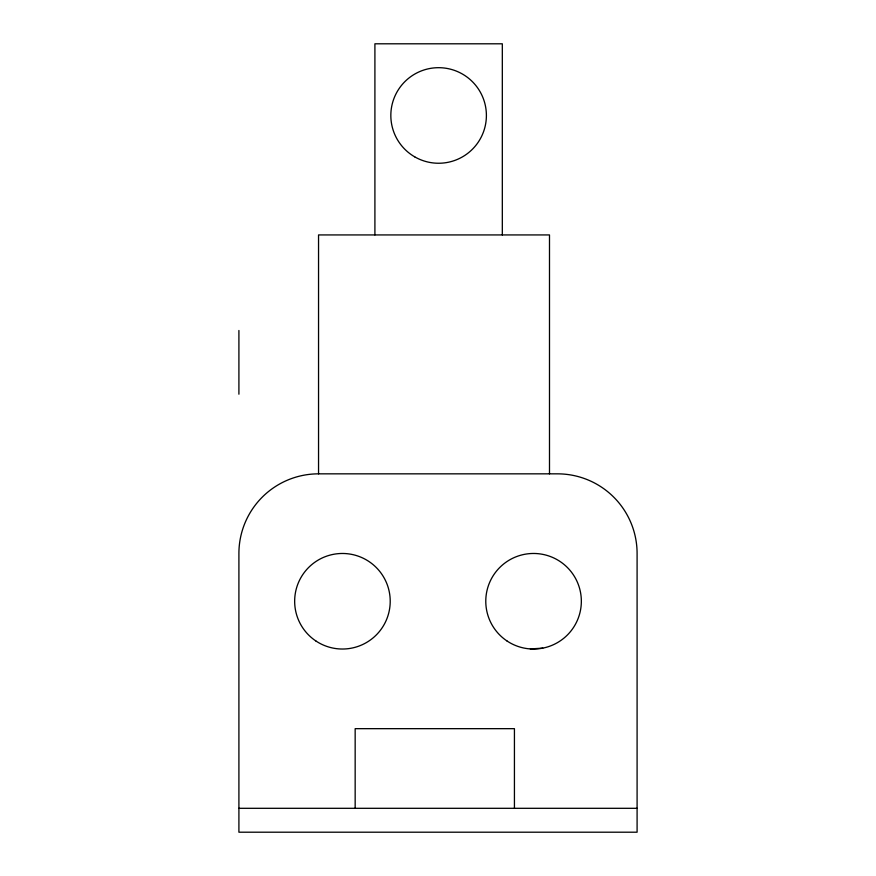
<?xml version="1.0" encoding="UTF-8"?>
<svg xmlns="http://www.w3.org/2000/svg" width="876" height="876" viewBox="0 0 876 876"><rect width="100%" height="100%" fill="white"/><g stroke="black" fill="none" stroke-linecap="round" stroke-linejoin="round"><path stroke-width="1.31" d="M530.341 648.93L542.791 648.141M318.546 473.839L557.454 473.839A79.639 79.639 0 0 1 637.093 553.468L637.093 832.2L238.907 832.2L238.907 553.468A79.639 79.639 0 0 1 318.546 473.839L318.546 234.932L549.493 234.932L549.493 473.839M238.907 808.307L637.093 808.307M514.431 808.307L514.431 728.668L355.163 728.668L355.163 808.307M502.32 234.932L502.32 43.8L374.906 43.8L374.906 234.932M238.907 330.493L238.907 394.2M506.93 640.925A47.786 47.786 0 0 0 581.237 604.484A47.786 47.786 0 0 0 512.515 558.351A47.786 47.786 0 0 0 506.93 640.925M315.809 640.925A47.786 47.786 0 0 0 390.105 604.484A47.786 47.786 0 0 0 321.393 558.351A47.786 47.786 0 0 0 315.809 640.925M414.72 156.848A47.786 47.786 0 0 0 486.399 115.468A47.786 47.786 0 0 0 414.72 74.088A47.786 47.786 0 0 0 414.72 156.848"/></g></svg>
